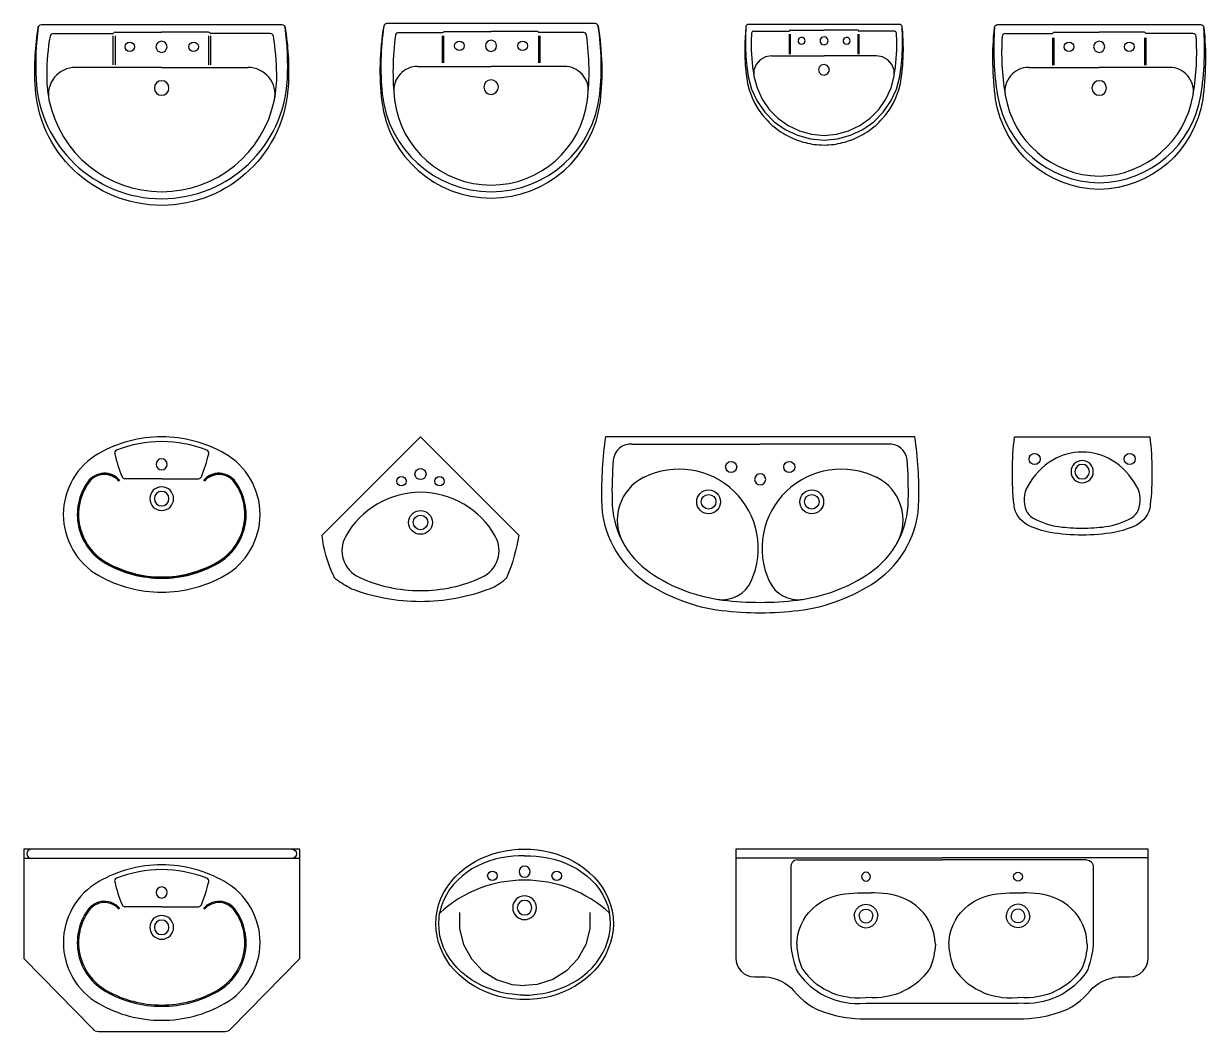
# Model space of a CAD drawing. Header units: millimetres. Extents: x 5135 to 18817, y 4023 to 17584.
# Drawn here: x 5250 to 8978, y 14398 to 17576 of the extents above; entities that cross this region are included whole.
import ezdxf

# ---------------------------------------------------------------- set-up
doc = ezdxf.new("R2010")
doc.units = ezdxf.units.MM
doc.layers.add('cad-block.com', color=250, linetype='Continuous')

# ---------------------------------------------------------------- blocks, each defined once
blk = doc.blocks.new('washbasin 1_top_cad-block.com')
at = {"color": 0}
for p, q in [((-342.1, -28), (-155.1, -28)), ((-153.6, -35.9), (-153.6, -126.6)), ((-147.1, -24), (-0.5, -24)), ((-147.1, -35.9), (-147.1, -126.6)), ((147.1, -24), (-0.5, -24)), ((147.1, -35.9), (147.1, -126.6)), ((153.6, -35.9), (153.6, -126.6)), ((342.1, -28), (155.1, -28)), ((-0.5, -135), (-272, -135)), ((-0.5, -135), (272.1, -135))]:
    blk.add_line(p, q, dxfattribs=at)
blk.add_lwpolyline([(0, -570, -0.403574), (-399.2, -186.1, -0.04955), (-388.9, -8.4, -0.368901), (-379, 0), (0, 0), (379.1, 0, -0.368901), (388.9, -8.4, -0.04955), (399.3, -186.1, -0.40261)], format="xyb", close=True, dxfattribs=at)
for centre in [(-100.5, -70), (100.6, -70)]:
    blk.add_circle(centre, 15, dxfattribs=at)
for centre, radius, start, end in [((502.9, -129.4), 900, 172.2728, 182.7318), ((437.5, -165.7), 800, 170.697, 179.2737), ((-342.1, -38), 10, 90, 170.697), ((-155.1, -24), 4, 270, 323.1301), ((-147.1, -30), 6, 90, 143.1301), ((147.1, -30), 6, 36.8699, 90), ((155.1, -24), 4, 216.8699, 270), ((342.1, -38), 10, 9.303, 90), ((-437.5, -165.7), 800, 0.7263, 9.303), ((-502.9, -129.4), 900, 357.2682, 7.7272), ((-0.5, -70), 17.5, 90, 270), ((-0.5, -70), 17.5, 270, 90), ((-272, -220), 85, 90, 191.4525), ((272.1, -220), 85, 348.5475, 90), ((-0.5, -153), 396, 182.7996, 270.0771), ((-0.5, -165), 362, 178.5068, 191.4525), ((0, -200), 23, 90, 270), ((-0.4, -152), 397, 270.055, 357.0633), ((0, -200), 23, 270, 90), ((0.6, -165), 362, 348.5475, 1.4932), ((-0.5, -165), 362, 191.4525, 270.0843), ((-0.4, -163.8), 363.2, 270.0645, 348.3933)]:
    blk.add_arc(centre, radius, start, end, dxfattribs=at)
blk = doc.blocks.new('washbasin 2_top_cad-block.com')
at = {"color": 0}
for p, q in [((-291.2, -28), (-151.6, -28)), ((-147.8, -25), (0.2, -25)), ((147.7, -25), (0.2, -25)), ((291.2, -28), (151.6, -28)), ((-153.8, -38.9), (-153.8, -124.1)), ((-149.8, -38.9), (-149.8, -124.1)), ((149.8, -38.9), (149.8, -124.1)), ((153.7, -38.9), (153.7, -124.1)), ((-231.5, -135), (0.2, -135)), ((231.5, -135), (0.2, -135))]:
    blk.add_line(p, q, dxfattribs=at)
blk.add_lwpolyline([(328.3, 0), (0, 0), (-328.3, 0, 0.366127), (-338.2, -8.3, 0.070092), (-344.6, -245.4, 0.378205), (0, -550, 0.378925), (344.6, -245.4, 0.070092), (338.2, -8.3, 0.366127)], format="xyb", close=True, dxfattribs=at)
for centre in [(-99.8, -70), (99.7, -70)]:
    blk.add_circle(centre, 15, dxfattribs=at)
for centre, radius, start, end in [((502.7, -133.8), 850, 171.5237, 185.8861), ((-328.2, -10), 10, 90, 171.5237), ((500, -149.6), 809, 171.9736, 186.4738), ((-291.2, -38), 10, 90, 171.9736), ((-151.6, -26), 2, 270, 345.5225), ((-147.8, -27), 2, 90, 165.5225), ((147.7, -27), 2, 14.4775, 90), ((151.6, -26), 2, 194.4775, 270), ((291.2, -38), 10, 8.0264, 90), ((-500, -149.6), 809, 353.5262, 8.0264), ((328.2, -10), 10, 8.4763, 90), ((-502.7, -133.8), 850, 354.1139, 8.4763), ((0.2, -70), 17.5, 90, 270), ((0.2, -70), 17.5, 270, 90), ((-231.5, -210), 75, 90, 184.723), ((231.5, -210), 75, 355.277, 90), ((0.2, -200), 23, 90, 270), ((0.2, -200), 23, 270, 90), ((0.2, -185), 345, 185.9873, 270), ((0.2, -185.5), 344.5, 270.0107, 354.0852), ((0.2, -202.5), 306.5, 187.0913, 270), ((0.2, -203), 306, 270.0117, 352.9905)]:
    blk.add_arc(centre, radius, start, end, dxfattribs=at)
blk = doc.blocks.new('washbasin 3_top_cad-block.com')
at = {"color": 0}
for p, q in [((-220.7, -20.5), (-110.1, -20.5)), ((-109.9, -30.7), (-109.9, -93.2)), ((-106.4, -17.5), (0, -17.5)), ((-106.3, -30.6), (-106.3, -93.4)), ((106.4, -17.5), (0, -17.5)), ((106.3, -30.6), (106.3, -93.4)), ((109.9, -30.7), (109.9, -93.2)), ((220.7, -20.5), (110.1, -20.5)), ((-165.7, -98.7), (0, -98.7)), ((165.7, -98.7), (0, -98.7))]:
    blk.add_line(p, q, dxfattribs=at)
blk.add_lwpolyline([(0, -380), (8.4, -379.7), (15.2, -379.3), (23.4, -378.5), (29.7, -377.8), (37.6, -376.6), (44.4, -375.5), (51.8, -373.9), (58.7, -372.3), (64.5, -370.7), (69.1, -369.4), (76.8, -367), (84.3, -364.4), (92.5, -361.2), (99.7, -358.1), (108, -354.2), (114.4, -351), (122.5, -346.5), (128.7, -342.9), (135.6, -338.5), (141, -334.8), (147.4, -330.3), (151.8, -326.9), (158.3, -321.8), (163, -317.7), (169.5, -311.8), (173.6, -307.8), (179.4, -301.9), (192.7, -286.9), (207.4, -266.3), (218.3, -248.5), (225.7, -233), (235.9, -205.9), (241.3, -185.3), (244.6, -163.4), (248.3, -127.8), (249.9, -96.9), (250, -77.8), (249.7, -58.6), (247.9, -23.5), (246.3, -6.6), (246, -5.1), (245.4, -3.7), (244.3, -2.3), (243.2, -1.3), (241.8, -0.6), (240.7, -0.2), (238.9, 0), (0, 0), (-238.9, 0), (-240.7, -0.2), (-241.8, -0.6), (-243.2, -1.3), (-244.3, -2.3), (-245.4, -3.7), (-246, -5.1), (-246.3, -6.6), (-247.9, -23.5), (-249.7, -58.6), (-250, -77.8), (-249.9, -96.9), (-248.3, -127.8), (-244.6, -163.4), (-241.3, -185.3), (-235.9, -205.9), (-225.7, -233), (-218.3, -248.5), (-207.4, -266.3), (-192.7, -286.9), (-179.4, -301.9), (-173.6, -307.8), (-169.5, -311.8), (-163, -317.7), (-158.3, -321.8), (-151.8, -326.9), (-147.4, -330.3), (-141, -334.8), (-135.6, -338.5), (-128.7, -342.9), (-122.5, -346.5), (-114.4, -351), (-108, -354.2), (-99.7, -358.1), (-92.5, -361.2), (-84.3, -364.4), (-76.8, -367), (-69.1, -369.4), (-64.5, -370.7), (-58.7, -372.3), (-51.8, -373.9), (-44.4, -375.5), (-37.6, -376.6), (-29.7, -377.8), (-23.4, -378.5), (-15.2, -379.3), (-8.4, -379.7)], close=True, dxfattribs=at)
at = {"color": 0, "linetype": 'Continuous'}
for points in [[(-246.3, -6.6, 0), (-247.8, -38, 0), (-247.8, -69.4, 0), (-246.4, -100.8, 0), (-243.5, -132.2, 0), (-239.2, -163.3, 0)], [(-228.2, -27.3, 0), (-229.3, -53.8, 0), (-229.1, -80.3, 0), (-227.8, -106.7, 0), (-225.2, -133.1, 0), (-221.4, -159.3, 0)], [(-220.7, -20.5, 0), (-222.9, -20.8, 0), (-224.9, -21.8, 0), (-226.6, -23.3, 0), (-227.7, -25.2, 0), (-228.2, -27.3, 0)], [(-110.1, -20.5, 0), (-109.6, -20.4, 0), (-109.1, -20.2, 0), (-108.7, -19.9, 0), (-108.4, -19.5, 0), (-108.2, -19, 0)], [(-106.4, -17.5, 0), (-106.9, -17.6, 0), (-107.4, -17.8, 0), (-107.8, -18.1, 0), (-108.1, -18.5, 0), (-108.2, -19, 0)], [(108.2, -19, 0), (108.1, -18.5, 0), (107.8, -18.1, 0), (107.4, -17.8, 0), (106.9, -17.6, 0), (106.4, -17.5, 0)], [(108.2, -19, 0), (108.4, -19.5, 0), (108.7, -19.9, 0), (109.1, -20.2, 0), (109.6, -20.4, 0), (110.1, -20.5, 0)], [(228.2, -27.3, 0), (227.7, -25.2, 0), (226.6, -23.3, 0), (224.9, -21.8, 0), (222.9, -20.8, 0), (220.7, -20.5, 0)], [(221.4, -159.3, 0), (225.2, -133.1, 0), (227.8, -106.7, 0), (229.1, -80.3, 0), (229.3, -53.8, 0), (228.2, -27.3, 0)], [(239.2, -163.3, 0), (243.5, -132.2, 0), (246.4, -100.8, 0), (247.8, -69.4, 0), (247.8, -38, 0), (246.3, -6.6, 0)], [(-59.8, -51.2, 0), (-61.5, -45.2, 0), (-66.3, -41.2, 0), (-72.5, -40.3, 0), (-78.3, -42.9, 0), (-81.7, -48.1, 0), (-81.7, -54.2, 0), (-78.3, -59.4, 0), (-72.5, -62, 0), (-66.3, -61.1, 0), (-61.5, -57.1, 0), (-59.8, -51.2, 0)], [(0, -38.4, 0), (-7.7, -40.8, 0), (-12.4, -47.2, 0), (-12.4, -55.1, 0), (-7.7, -61.5, 0), (0, -63.9, 0)], [(0, -63.9, 0), (6.5, -62.2, 0), (11.3, -57.6, 0), (13.1, -51.2, 0), (11.3, -44.8, 0), (6.5, -40.1, 0), (0, -38.4, 0)], [(82.1, -51.2, 0), (80.4, -45.2, 0), (75.6, -41.2, 0), (69.4, -40.3, 0), (63.6, -42.9, 0), (60.2, -48.1, 0), (60.2, -54.2, 0), (63.6, -59.4, 0), (69.4, -62, 0), (75.6, -61.1, 0), (80.4, -57.1, 0), (82.1, -51.2, 0)], [(-165.7, -98.7, 0), (-184.7, -101.9, 0), (-201.5, -111.3, 0), (-214, -125.7, 0), (-220.8, -143.4, 0), (-221, -162.3, 0)], [(221, -162.3, 0), (220.8, -143.4, 0), (214, -125.7, 0), (201.5, -111.3, 0), (184.7, -101.9, 0), (165.7, -98.7, 0)], [(0, -125.7, 0), (-8.6, -127.9, 0), (-14.9, -134.1, 0), (-17.2, -142.5, 0), (-14.9, -150.9, 0), (-8.6, -157.1, 0), (0, -159.3, 0)], [(0, -159.3, 0), (10.1, -156.1, 0), (16.3, -147.7, 0), (16.3, -137.3, 0), (10.1, -128.9, 0), (0, -125.7, 0)], [(-239.2, -163.3, 0), (-228.5, -203.8, 0), (-210.9, -241.9, 0), (-186.7, -276.5, 0), (-156.8, -306.4, 0), (-122.1, -330.8, 0), (-83.6, -349, 0), (-42.5, -360.4, 0), (0, -364.6, 0)], [(-221, -162.3, 0), (-211.2, -199.9, 0), (-195, -235.2, 0), (-172.7, -267.3, 0), (-145.2, -295.1, 0), (-113.1, -317.8, 0), (-77.4, -334.7, 0), (-39.4, -345.3, 0), (0, -349.3, 0)], [(0, -349.3, 0), (39.4, -345.3, 0), (77.4, -334.7, 0), (113.1, -317.8, 0), (145.2, -295.1, 0), (172.7, -267.3, 0), (195, -235.2, 0), (211.2, -199.9, 0), (221, -162.3, 0)], [(0, -364.6, 0), (42.5, -360.4, 0), (83.6, -349, 0), (122.1, -330.8, 0), (156.8, -306.4, 0), (186.7, -276.5, 0), (210.9, -241.9, 0), (228.5, -203.8, 0), (239.2, -163.3, 0)]]:
    blk.add_polyline3d(points, dxfattribs=at)
blk = doc.blocks.new('washbasin 4_top_cad-block.com')
at = {"color": 0}
for p, q in [((-295.7, -28), (-147.4, -28)), ((-142.5, -24), (0, -24)), ((142.5, -24), (0, -24)), ((295.7, -28), (147.4, -28)), ((-147.3, -42), (-147.3, -127.5)), ((-142.4, -41.8), (-142.4, -127.8)), ((142.4, -41.8), (142.4, -127.8)), ((147.3, -42), (147.3, -127.5)), ((-222, -135), (0, -135)), ((222, -135), (0, -135))]:
    blk.add_line(p, q, dxfattribs=at)
blk.add_lwpolyline([(0, 0), (320, 0, -0.384428), (330, -9, -0.059876), (326.2, -235.7, -0.366198), (0, -520, -0.366198), (-326.2, -235.7, -0.059876), (-330, -9, -0.384428), (-320, 0)], format="xyb", close=True, dxfattribs=at)
for centre in [(-95, -70), (95, -70)]:
    blk.add_circle(centre, 15, dxfattribs=at)
for centre, radius, start, end in [((617.8, -74.5), 950, 176.0462, 189.0234), ((-295.7, -38), 10, 90, 176.3853), ((-147.4, -25.5), 2.5, 270, 348.463), ((-142.5, -26.5), 2.5, 90, 168.463), ((142.5, -26.5), 2.5, 11.537, 90), ((147.4, -25.5), 2.5, 191.537, 270), ((295.7, -38), 10, 3.6147, 90), ((-617.8, -74.5), 950, 350.9766, 3.9538), ((492.7, -87.8), 800, 176.3853, 189.3625), ((0.1, -70), 17.5, 90.1637, 269.8363), ((0, -70), 17.5, 270.1637, 89.8363), ((-492.7, -87.8), 800, 350.6375, 3.6147), ((-222, -210), 75, 90, 189.2574), ((222, -210), 75, 350.7426, 90), ((0.1, -200), 23, 90.1246, 269.8754), ((0, -200), 23, 270.1246, 89.8754), ((5, -169), 330, 189.5017, 269.1354), ((5, -173), 305, 189.2574, 269.0645), ((-5, -173), 305, 270.9355, 350.7426), ((-5, -169), 330, 270.8646, 350.4983)]:
    blk.add_arc(centre, radius, start, end, dxfattribs=at)
blk = doc.blocks.new('washbasin 15_top_cad-block.com')
at = {"color": 0}
for q in [(-115.8, -132), (115.8, -132)]:
    blk.add_line((0, -132), q, dxfattribs=at)
blk.add_lwpolyline([(0, -490, 0.130397), (198.3, -437.4, 0.580645), (198.3, -52.6, 0.130397), (0, 0, 0.130397), (-198.3, -52.6, 0.580645), (-198.3, -437.4, 0.130397)], format="xyb", close=True, dxfattribs=at)
for centre, radius, start, end in [((0, -400), 385, 90, 111.6514), ((0, -400), 385, 68.3486, 90), ((-138.4, -51.5), 10, 111.6514, 193.3915), ((338.3, 62), 500, 193.3915, 202.0594), ((0, -87), 17.5, 90, 270), ((0, -87), 17.5, 270, 90), ((-338.3, 62), 500, 337.9406, 346.6085), ((138.4, -51.5), 10, 346.6085, 68.3486), ((-88.5, -245), 177.5, 144.4619, 240.2828), ((-88.5, -245), 175.5, 144.4619, 240.2828), ((-88.5, -245), 173.5, 144.4619, 240.2828), ((-180.5, -179.3), 64.4, 40.7148, 144.4619), ((-180.5, -179.3), 62.4, 40.7148, 144.4619), ((-180.5, -179.3), 60.4, 40.7148, 144.4619), ((-115.8, -122), 10, 202.0594, 270), ((115.8, -122), 10, 270, 337.9406), ((180.5, -179.3), 64.4, 35.5381, 139.2852), ((180.5, -179.3), 62.4, 35.5381, 139.2852), ((180.5, -179.3), 60.4, 35.5381, 139.2852), ((88.5, -245), 173.5, 299.7172, 35.5381), ((88.5, -245), 175.5, 299.7172, 35.5381), ((88.5, -245), 177.5, 299.7172, 35.5381), ((0, -195), 37.5, 90, 270), ((0, -195), 23, 90, 270), ((0, -195), 37.5, 270, 90), ((0, -195), 23, 270, 90), ((0, -90), 356, 240.2828, 270), ((0, -90), 354, 240.2828, 270), ((0, -90), 352, 240.2828, 270), ((0, -90), 352, 270, 299.7172), ((0, -90), 354, 270, 299.7172), ((0, -90), 356, 270, 299.7172)]:
    blk.add_arc(centre, radius, start, end, dxfattribs=at)
blk = doc.blocks.new('washbasin 16_top_cad-block.com')
at = {"color": 0}
blk.add_lwpolyline([(0, -520, -0.092899), (-219.1, -478.9, -0.027972), (-265.4, -450.4, -0.10928), (-273.1, -439.4, -0.091194), (-310, -310), (0, 0), (310, -310, -0.061407), (273.1, -439.4, -0.10928), (265.4, -450.4, -0.105038), (219.1, -478.9, -0.092899), (0, -520)], format="xyb", close=True, dxfattribs=at)
for centre, radius in [((0, -117.5), 17.5), ((-60, -140), 15), ((60, -140), 15), ((0, -270), 37.5), ((0, -270), 23)]:
    blk.add_circle(centre, radius, dxfattribs=at)
for centre, radius, start, end in [((0, -445), 270, 90, 150.8173), ((0, -445), 270, 29.1827, 90), ((-154.8, -358.6), 92.7, 150.8173, 245.4344), ((154.8, -358.6), 92.7, 294.5656, 29.1827), ((0, -20), 465, 245.4344, 270), ((0, -20), 465, 270, 294.5656)]:
    blk.add_arc(centre, radius, start, end, dxfattribs=at)
blk = doc.blocks.new('washbasin 17_top_cad-block.com')
at = {"color": 0}
for p in [(-403.1, -23), (403.1, -23)]:
    blk.add_line(p, (0, -23), dxfattribs=at)
blk.add_lwpolyline([(0, -555, 0.030484), (121.6, -547.5, 0.119471), (364.1, -456.2, 0.247199), (500, -200, 0.039735), (487.5, 0), (0, 0), (-487.5, 0, 0.039903), (-500, -200, 0.246953), (-364.1, -456.2, 0.119471), (-121.6, -547.5, 0.030484)], format="xyb", close=True, dxfattribs=at)
for centre, radius in [((-91.6, -95), 17.5), ((91.6, -95), 17.5), ((-162.5, -205), 37.5), ((-162.5, -205), 23), ((162.5, -205), 37.5), ((162.5, -205), 23)]:
    blk.add_circle(centre, radius, dxfattribs=at)
for centre, radius, start, end in [((-407.3, -78.7), 55.9, 85.6617, 174.1449), ((407.3, -78.7), 55.9, 5.8551, 94.3383), ((700, -170.3), 1167, 175.2189, 181.4198), ((-700, -170.3), 1167, 358.5802, 4.7811), ((-256, -351.9), 250, 335.7024, 116.2993), ((256, -351.9), 250, 63.7007, 204.2976), ((-300.3, -262.2), 150, 116.2993, 209.3257), ((0, -134.3), 17.5, 90, 270), ((0, -134.3), 17.5, 270, 90), ((300.3, -262.2), 150, 330.6743, 63.7007), ((-189.6, -200), 277, 180, 235.7413), ((189.6, -200), 277, 304.2587, 0), ((-54.5, -1.6), 517, 235.7413, 262.9929), ((54.5, -1.6), 517, 277.0071, 304.2587), ((-119.3, -413.6), 100, 261.059, 335.7024), ((119.3, -413.6), 100, 204.2976, 278.941), ((0.4, 445), 967, 262.9929, 269.9763), ((-0.4, 445), 967, 270.0237, 277.0071)]:
    blk.add_arc(centre, radius, start, end, dxfattribs=at)
blk = doc.blocks.new('washbasin 18_top_cad-block.com')
at = {"color": 0}
blk.add_lwpolyline([(0, 0), (213, 0, -0.057593), (214.5, -215.6, -0.254874), (170.8, -278.5, -0.074069), (100.8, -301.5, -0.042245), (0, -310, -0.042245), (-100.8, -301.5, -0.074069), (-170.8, -278.5, -0.254874), (-214.5, -215.6, -0.057593), (-213, 0), (0, 0)], format="xyb", close=True, dxfattribs=at)
for centre in [(-150, -70), (150, -70)]:
    blk.add_circle(centre, 17.5, dxfattribs=at)
for centre, radius, start, end in [((20.5, -262.3), 220, 120.8839, 150.8471), ((0, -228), 180, 90, 120.8839), ((0, -228), 180, 59.1161, 90), ((-20.5, -262.3), 220, 29.1529, 59.1161), ((0, -110), 35, 90, 270), ((0, -110), 23, 90, 270), ((0, -110), 35, 270, 90), ((0, -110), 23, 270, 90), ((-93, -199), 90, 150.8471, 201.5357), ((93, -199), 90, 338.4643, 29.1529), ((-130.9, -212), 50, 203.6247, 239.7752), ((-45.3, -65.1), 220, 239.7752, 262.7051), ((45.3, -65.1), 220, 277.2949, 300.2248), ((130.9, -212), 50, 300.2248, 336.3753), ((0, 289), 577, 262.7051, 270), ((0, 289), 577, 270, 277.2949)]:
    blk.add_arc(centre, radius, start, end, dxfattribs=at)
blk = doc.blocks.new('washbasin 29_top_cad-block.com')
at = {"color": 0}
for p, q in [((-410, 0), (-415.7, -1.1)), ((410, 0), (415.7, -1.1)), ((435, -30), (-435, -30)), ((-423.9, -9.3), (-425, -15)), ((-425, -15), (-423.9, -20.7)), ((-420.6, -4.4), (-423.9, -9.3)), ((-423.9, -20.7), (-420.6, -25.6)), ((-415.7, -1.1), (-420.6, -4.4)), ((-420.6, -25.6), (-415.7, -28.9)), ((-415.7, -28.9), (-410, -30)), ((415.7, -28.9), (410, -30)), ((415.7, -1.1), (420.6, -4.4)), ((420.6, -25.6), (415.7, -28.9)), ((420.6, -4.4), (423.9, -9.3)), ((423.9, -20.7), (420.6, -25.6)), ((423.9, -9.3), (425, -15)), ((425, -15), (423.9, -20.7)), ((0, -182), (-115.8, -182)), ((0, -182), (115.8, -182))]:
    blk.add_line(p, q, dxfattribs=at)
blk.add_lwpolyline([(199.5, -575, 0.20177), (217.4, -567.5), (435, -345), (435, 0), (-435, 0), (-435, -345), (-217.4, -567.5, 0.20177), (-199.5, -575)], format="xyb", close=True, dxfattribs=at)
for centre, radius, start, end in [((0, -450), 400, 90, 119.7172), ((0, -450), 385, 90, 111.6514), ((0, -450), 400, 60.2828, 90), ((0, -450), 385, 68.3486, 90), ((-88.5, -295), 221.5, 119.7172, 240.2828), ((-138.4, -101.5), 10, 111.6514, 193.3915), ((338.3, 12), 500, 193.3915, 202.0594), ((-338.3, 12), 500, 337.9406, 346.6085), ((138.4, -101.5), 10, 346.6085, 68.3486), ((88.5, -295), 221.5, 299.7172, 60.2828), ((0, -137), 17.5, 90, 270), ((0, -137), 17.5, 270, 90), ((-180.5, -229.3), 64.4, 40.7148, 144.4619), ((-180.5, -229.3), 60.4, 40.7148, 144.4619), ((-115.8, -172), 10, 202.0594, 270), ((115.8, -172), 10, 270, 337.9406), ((180.5, -229.3), 64.4, 35.5381, 139.2852), ((180.5, -229.3), 60.4, 35.5381, 139.2852), ((-88.5, -295), 177.5, 144.4619, 240.2828), ((-88.5, -295), 173.5, 144.4619, 240.2828), ((0, -247), 37.5, 90, 270), ((0, -247), 37.5, 270, 90), ((88.5, -295), 173.5, 299.7172, 35.5381), ((88.5, -295), 177.5, 299.7172, 35.5381), ((0, -247), 23, 90, 270), ((0, -247), 23, 270, 90), ((0, -140), 352, 240.2828, 270), ((0, -140), 352, 270, 299.7172), ((0, -140), 356, 240.2828, 270), ((0, -140), 356, 270, 299.7172), ((0, -140), 400, 240.2828, 270), ((0, -140), 400, 270, 299.7172)]:
    blk.add_arc(centre, radius, start, end, dxfattribs=at)
blk = doc.blocks.new('washbasin 30_top_cad-block.com')
at = {"color": 0}
for p, q in [((-92.3, -31.8), (-112.9, -37.8)), ((-73.6, -27.2), (-92.3, -31.8)), ((-53.1, -24.3), (-73.6, -27.2)), ((-36.1, -22.2), (-53.1, -24.3)), ((-18.5, -21.4), (-36.1, -22.2)), ((0, -21.1), (-18.5, -21.4)), ((0, -21.1), (18.5, -21.4)), ((18.5, -21.4), (36.1, -22.2)), ((36.1, -22.2), (53.1, -24.3)), ((53.1, -24.3), (73.6, -27.2)), ((73.6, -27.2), (92.3, -31.8)), ((92.3, -31.8), (112.9, -37.8)), ((-182, -74), (-195.7, -84.5)), ((-165.9, -62.9), (-182, -74)), ((-149.3, -53.8), (-165.9, -62.9)), ((-131.2, -45.1), (-149.3, -53.8)), ((-112.9, -37.8), (-131.2, -45.1)), ((112.9, -37.8), (131.2, -45.1)), ((131.2, -45.1), (149.3, -53.8)), ((149.3, -53.8), (165.9, -62.9)), ((165.9, -62.9), (182, -74)), ((182, -74), (195.7, -84.5)), ((-210.8, -98.1), (-224.1, -112.3)), ((-195.7, -84.5), (-210.8, -98.1)), ((195.7, -84.5), (210.8, -98.1)), ((210.8, -98.1), (224.1, -112.3)), ((-246.3, -144), (-255.4, -161.8)), ((-236.2, -127.7), (-246.3, -144)), ((-224.1, -112.3), (-236.2, -127.7)), ((224.1, -112.3), (236.2, -127.7)), ((236.2, -127.7), (246.3, -144)), ((246.3, -144), (255.4, -161.8)), ((-261.9, -179), (-267.6, -201.8)), ((-255.4, -161.8), (-261.9, -179)), ((255.4, -161.8), (261.9, -179)), ((261.9, -179), (267.6, -201.8)), ((-270.5, -235), (-269.6, -215.9)), ((-269.6, -215.9), (-267.6, -201.8)), ((269.6, -215.9), (267.6, -201.8)), ((270.5, -235), (269.6, -215.9)), ((-269.6, -254.1), (-270.5, -235)), ((-266.6, -273.3), (-269.6, -254.1)), ((266.6, -273.3), (269.6, -254.1)), ((269.6, -254.1), (270.5, -235)), ((-261.8, -291.6), (-266.6, -273.3)), ((-255, -310.3), (-261.8, -291.6)), ((255, -310.3), (261.8, -291.6)), ((261.8, -291.6), (266.6, -273.3)), ((-246.7, -327.6), (-255, -310.3)), ((-236.3, -344.6), (-246.7, -327.6)), ((236.3, -344.6), (246.7, -327.6)), ((246.7, -327.6), (255, -310.3)), ((-225.1, -359.9), (-236.3, -344.6)), ((-212.5, -374.6), (-225.1, -359.9)), ((212.5, -374.6), (225.1, -359.9)), ((225.1, -359.9), (236.3, -344.6)), ((-198.3, -388.2), (-212.5, -374.6)), ((-183.3, -400.8), (-198.3, -388.2)), ((-167.6, -412), (-183.3, -400.8)), ((167.6, -412), (183.3, -400.8)), ((183.3, -400.8), (198.3, -388.2)), ((198.3, -388.2), (212.5, -374.6)), ((-150.6, -422.2), (-167.6, -412)), ((-133.3, -431.2), (-150.6, -422.2)), ((-115.1, -439.2), (-133.3, -431.2)), ((-97.1, -445.5), (-115.1, -439.2)), ((-77.8, -451), (-97.1, -445.5)), ((77.8, -451), (97.1, -445.5)), ((97.1, -445.5), (115.1, -439.2)), ((115.1, -439.2), (133.3, -431.2)), ((133.3, -431.2), (150.6, -422.2)), ((150.6, -422.2), (167.6, -412)), ((-58.7, -455.1), (-77.8, -451)), ((-39, -458.1), (-58.7, -455.1)), ((-14.4, -460.5), (-39, -458.1)), ((0, -460.5), (-14.4, -460.5)), ((0, -460.5), (14.4, -460.5)), ((14.4, -460.5), (39, -458.1)), ((39, -458.1), (58.7, -455.1)), ((58.7, -455.1), (77.8, -451))]:
    blk.add_line(p, q, dxfattribs=at)
blk.add_lwpolyline([(0, -475), (-15.1, -474.7), (-40.8, -472.4), (-61.3, -469.2), (-81.2, -464.7), (-101.3, -458.7), (-120.1, -451.8), (-139.2, -443.3), (-157.1, -433.7), (-175.5, -422), (-190.9, -410.6), (-206.4, -397.1), (-220.9, -382.5), (-234, -366.9), (-245.3, -350.7), (-255.8, -332.5), (-263.7, -314), (-270.8, -294.4), (-275.9, -275.2), (-279.1, -255), (-280, -237.5), (-279.1, -215), (-275.9, -194.8), (-270.8, -175.6), (-263.7, -156), (-255, -137.9), (-244.2, -120.1), (-232.5, -104.2), (-219.3, -88.9), (-204.6, -74.8), (-189.1, -61.7), (-172.8, -50), (-155.2, -39.6), (-137.4, -30.3), (-118.5, -22), (-99.9, -15.5), (-80, -9.8), (-60.4, -5.6), (-40.2, -2.5), (-19.9, -0.5), (0, 0), (19.9, -0.5), (40.2, -2.5), (60.4, -5.6), (80, -9.8), (99.9, -15.5), (118.5, -22), (137.4, -30.3), (155.2, -39.6), (172.8, -50), (189.1, -61.7), (204.6, -74.8), (219.3, -88.9), (232.5, -104.2), (244.2, -120.1), (255, -137.9), (263.7, -156), (270.8, -175.6), (275.9, -194.8), (279.1, -215), (280, -237.5), (279.1, -255), (275.9, -275.2), (270.8, -294.4), (263.7, -314), (255.8, -332.5), (245.3, -350.7), (234, -366.9), (220.9, -382.5), (206.4, -397.1), (190.9, -410.6), (175.5, -422), (157.1, -433.7), (139.2, -443.3), (120.1, -451.8), (101.3, -458.7), (81.2, -464.7), (61.3, -469.2), (40.8, -472.4), (15.1, -474.7)], close=True, dxfattribs=at)
for points in [[(-205.4, -199.8), (-205.4, -251.3), (-192.6, -301.2), (-167.8, -346.4), (-132.5, -383.9), (-89, -411.6), (-39.9, -427.5), (0, -430)], [(205.4, -199.8), (205.4, -251.3), (192.6, -301.2), (167.8, -346.4), (132.5, -383.9), (89, -411.6), (39.9, -427.5), (0, -430)]]:
    blk.add_lwpolyline(points, dxfattribs=at)
for centre in [(-101.4, -84.3), (101.4, -84.3)]:
    blk.add_circle(centre, 15, dxfattribs=at)
for centre, radius, start, end in [((0, -71.3), 17.5, 90, 270), ((0, -71.3), 17.5, 270, 90), ((-0.7, -493.2), 395.1, 89.8984, 132.4858), ((0.7, -493.2), 395.1, 47.5142, 90.1016), ((0, -185), 37.5, 90, 270), ((0, -185), 37.5, 270, 90), ((0, -185), 23, 90, 270), ((0, -185), 23, 270, 90)]:
    blk.add_arc(centre, radius, start, end, dxfattribs=at)
blk = doc.blocks.new('washbasin 31_top_cad-block.com')
at = {"color": 0}
for p, q in [((-650, -27.3), (0, -27.3)), ((-464.5, -36.2), (-469.4, -39.5)), ((-460.4, -34.8), (-464.5, -36.2)), ((-455.9, -34.3), (-460.4, -34.8)), ((-455.9, -34.3), (0, -34.3)), ((650, -27.3), (0, -27.3)), ((455.9, -34.3), (0, -34.3)), ((455.9, -34.3), (460.4, -34.8)), ((460.4, -34.8), (464.5, -36.2)), ((464.5, -36.2), (469.4, -39.5)), ((-475.2, -49.1), (-475.9, -54.3)), ((-475.9, -54.3), (-475.9, -301.5)), ((-474.4, -46.5), (-475.2, -49.1)), ((-471.9, -42.3), (-474.4, -46.5)), ((-469.4, -39.5), (-471.9, -42.3)), ((-243.8, -73.8), (-247.7, -75.8)), ((-239.5, -73.1), (-243.8, -73.8)), ((-235.2, -73.8), (-239.5, -73.1)), ((-231.3, -75.8), (-235.2, -73.8)), ((231.3, -75.8), (235.2, -73.8)), ((235.2, -73.8), (239.5, -73.1)), ((239.5, -73.1), (243.8, -73.8)), ((243.8, -73.8), (247.7, -75.8)), ((469.4, -39.5), (471.9, -42.3)), ((471.9, -42.3), (474.4, -46.5)), ((474.4, -46.5), (475.2, -49.1)), ((475.2, -49.1), (475.9, -54.3)), ((475.9, -54.3), (475.9, -301.5)), ((-252.8, -82.8), (-253.5, -87.1)), ((-253.5, -87.1), (-252.8, -91.4)), ((-250.8, -78.9), (-252.8, -82.8)), ((-252.8, -91.4), (-250.8, -95.3)), ((-247.7, -75.8), (-250.8, -78.9)), ((-250.8, -95.3), (-247.7, -98.4)), ((-247.7, -98.4), (-243.8, -100.4)), ((-243.8, -100.4), (-239.5, -101.1)), ((-239.5, -101.1), (-235.2, -100.4)), ((-235.2, -100.4), (-231.3, -98.4)), ((-228.2, -78.9), (-231.3, -75.8)), ((-231.3, -98.4), (-228.2, -95.3)), ((-226.2, -82.8), (-228.2, -78.9)), ((-228.2, -95.3), (-226.2, -91.4)), ((-225.5, -87.1), (-226.2, -82.8)), ((-226.2, -91.4), (-225.5, -87.1)), ((225.5, -87.1), (226.2, -82.8)), ((226.2, -91.4), (225.5, -87.1)), ((226.2, -82.8), (228.2, -78.9)), ((228.2, -95.3), (226.2, -91.4)), ((228.2, -78.9), (231.3, -75.8)), ((231.3, -98.4), (228.2, -95.3)), ((235.2, -100.4), (231.3, -98.4)), ((239.5, -101.1), (235.2, -100.4)), ((243.8, -100.4), (239.5, -101.1)), ((247.7, -98.4), (243.8, -100.4)), ((247.7, -75.8), (250.8, -78.9)), ((250.8, -95.3), (247.7, -98.4)), ((250.8, -78.9), (252.8, -82.8)), ((252.8, -91.4), (250.8, -95.3)), ((252.8, -82.8), (253.5, -87.1)), ((253.5, -87.1), (252.8, -91.4)), ((-351.1, -152.4), (-339.5, -148.6)), ((-339.5, -148.6), (-328.4, -145.1)), ((-328.4, -145.1), (-319.7, -143.5)), ((-319.7, -143.5), (-307.1, -141.6)), ((-307.1, -141.6), (-293.3, -139.9)), ((-293.3, -139.9), (-280.1, -138.7)), ((-280.1, -138.7), (-266.7, -137.9)), ((-266.7, -137.9), (-257.3, -137.6)), ((-257.3, -137.6), (-256.2, -137.6)), ((-256.2, -137.6), (-222.8, -137.6)), ((-221.7, -137.6), (-222.8, -137.6)), ((-212.3, -137.9), (-221.7, -137.6)), ((-198.9, -138.7), (-212.3, -137.9)), ((-185.7, -139.9), (-198.9, -138.7)), ((-171.9, -141.6), (-185.7, -139.9)), ((-159.3, -143.5), (-171.9, -141.6)), ((-150.6, -145.1), (-159.3, -143.5)), ((-139.5, -148.6), (-150.6, -145.1)), ((-127.9, -152.4), (-139.5, -148.6)), ((127.9, -152.4), (139.5, -148.6)), ((139.5, -148.6), (150.6, -145.1)), ((150.6, -145.1), (159.3, -143.5)), ((159.3, -143.5), (171.9, -141.6)), ((171.9, -141.6), (185.7, -139.9)), ((185.7, -139.9), (198.9, -138.7)), ((198.9, -138.7), (212.3, -137.9)), ((212.3, -137.9), (221.7, -137.6)), ((221.7, -137.6), (222.8, -137.6)), ((221.7, -137.6), (256.2, -137.6)), ((257.3, -137.6), (256.2, -137.6)), ((266.7, -137.9), (257.3, -137.6)), ((280.1, -138.7), (266.7, -137.9)), ((293.3, -139.9), (280.1, -138.7)), ((307.1, -141.6), (293.3, -139.9)), ((319.7, -143.5), (307.1, -141.6)), ((328.4, -145.1), (319.7, -143.5)), ((339.5, -148.6), (328.4, -145.1)), ((351.1, -152.4), (339.5, -148.6)), ((-407.5, -187.5), (-396.8, -178.3)), ((-396.8, -178.3), (-385.3, -169.9)), ((-385.3, -169.9), (-376.1, -164.1)), ((-376.1, -164.1), (-361.6, -156.7)), ((-361.6, -156.7), (-351.1, -152.4)), ((-269.5, -189.3), (-261.3, -181.1)), ((-261.3, -181.1), (-251, -175.9)), ((-251, -175.9), (-239.6, -174)), ((-239.6, -174), (-228.2, -175.9)), ((-228.2, -175.9), (-217.9, -181.1)), ((-217.9, -181.1), (-209.7, -189.3)), ((-117.4, -156.7), (-127.9, -152.4)), ((-102.9, -164.1), (-117.4, -156.7)), ((-93.7, -169.9), (-102.9, -164.1)), ((-82.2, -178.3), (-93.7, -169.9)), ((-71.5, -187.5), (-82.2, -178.3)), ((71.5, -187.5), (82.2, -178.3)), ((82.2, -178.3), (93.7, -169.9)), ((93.7, -169.9), (102.9, -164.1)), ((102.9, -164.1), (117.4, -156.7)), ((117.4, -156.7), (127.9, -152.4)), ((217.9, -181.1), (209.7, -189.3)), ((228.2, -175.9), (217.9, -181.1)), ((239.6, -174), (228.2, -175.9)), ((251, -175.9), (239.6, -174)), ((261.3, -181.1), (251, -175.9)), ((269.5, -189.3), (261.3, -181.1)), ((361.6, -156.7), (351.1, -152.4)), ((376.1, -164.1), (361.6, -156.7)), ((385.3, -169.9), (376.1, -164.1)), ((396.8, -178.3), (385.3, -169.9)), ((407.5, -187.5), (396.8, -178.3)), ((-436.8, -224.6), (-428.7, -212)), ((-428.7, -212), (-420.6, -201.4)), ((-420.6, -201.4), (-414.7, -194.8)), ((-414.7, -194.8), (-407.5, -187.5)), ((-276.6, -211), (-274.8, -199.6)), ((-276.6, -211), (-274.8, -222.4)), ((-274.8, -199.6), (-269.5, -189.3)), ((-274.8, -222.4), (-269.5, -232.7)), ((-261.4, -211), (-260.3, -204.3)), ((-261.4, -211), (-260.3, -217.7)), ((-260.3, -204.3), (-257.2, -198.2)), ((-260.3, -217.7), (-257.2, -223.8)), ((-257.2, -198.2), (-252.4, -193.4)), ((-252.4, -193.4), (-246.4, -190.3)), ((-246.4, -190.3), (-239.6, -189.2)), ((-239.6, -189.2), (-232.9, -190.3)), ((-232.9, -190.3), (-226.8, -193.4)), ((-226.8, -193.4), (-222, -198.2)), ((-222, -198.2), (-218.9, -204.3)), ((-222, -223.8), (-218.9, -217.7)), ((-218.9, -204.3), (-217.8, -211)), ((-218.9, -217.7), (-217.8, -211)), ((-209.7, -189.3), (-204.5, -199.6)), ((-209.7, -232.7), (-204.5, -222.4)), ((-204.5, -199.6), (-202.7, -211)), ((-204.5, -222.4), (-202.7, -211)), ((-64.3, -194.8), (-71.5, -187.5)), ((-58.4, -201.4), (-64.3, -194.8)), ((-50.3, -212), (-58.4, -201.4)), ((-42.2, -224.6), (-50.3, -212)), ((42.2, -224.6), (50.3, -212)), ((50.3, -212), (58.4, -201.4)), ((58.4, -201.4), (64.3, -194.8)), ((64.3, -194.8), (71.5, -187.5)), ((204.5, -199.6), (202.7, -211)), ((204.5, -222.4), (202.7, -211)), ((209.7, -189.3), (204.5, -199.6)), ((209.7, -232.7), (204.5, -222.4)), ((218.9, -204.3), (217.8, -211)), ((218.9, -217.7), (217.8, -211)), ((222, -198.2), (218.9, -204.3)), ((222, -223.8), (218.9, -217.7)), ((226.8, -193.4), (222, -198.2)), ((232.9, -190.3), (226.8, -193.4)), ((239.6, -189.2), (232.9, -190.3)), ((246.4, -190.3), (239.6, -189.2)), ((252.4, -193.4), (246.4, -190.3)), ((257.2, -198.2), (252.4, -193.4)), ((260.3, -204.3), (257.2, -198.2)), ((260.3, -217.7), (257.2, -223.8)), ((261.4, -211), (260.3, -204.3)), ((261.4, -211), (260.3, -217.7)), ((274.8, -199.6), (269.5, -189.3)), ((274.8, -222.4), (269.5, -232.7)), ((276.6, -211), (274.8, -199.6)), ((276.6, -211), (274.8, -222.4)), ((414.7, -194.8), (407.5, -187.5)), ((420.6, -201.4), (414.7, -194.8)), ((428.7, -212), (420.6, -201.4)), ((436.8, -224.6), (428.7, -212)), ((-454.8, -269.7), (-450.4, -254.4)), ((-450.4, -254.4), (-444.1, -238.5)), ((-444.1, -238.5), (-436.8, -224.6)), ((-269.5, -232.7), (-261.3, -240.9)), ((-261.3, -240.9), (-251, -246.2)), ((-257.2, -223.8), (-252.4, -228.6)), ((-252.4, -228.6), (-246.4, -231.7)), ((-251, -246.2), (-239.6, -248)), ((-246.4, -231.7), (-239.6, -232.8)), ((-239.6, -232.8), (-232.9, -231.7)), ((-239.6, -248), (-228.2, -246.2)), ((-232.9, -231.7), (-226.8, -228.6)), ((-228.2, -246.2), (-217.9, -240.9)), ((-226.8, -228.6), (-222, -223.8)), ((-217.9, -240.9), (-209.7, -232.7)), ((-34.9, -238.5), (-42.2, -224.6)), ((-28.6, -254.4), (-34.9, -238.5)), ((-24.2, -269.7), (-28.6, -254.4)), ((24.2, -269.7), (28.6, -254.4)), ((28.6, -254.4), (34.9, -238.5)), ((34.9, -238.5), (42.2, -224.6)), ((217.9, -240.9), (209.7, -232.7)), ((228.2, -246.2), (217.9, -240.9)), ((226.8, -228.6), (222, -223.8)), ((232.9, -231.7), (226.8, -228.6)), ((239.6, -248), (228.2, -246.2)), ((239.6, -232.8), (232.9, -231.7)), ((246.4, -231.7), (239.6, -232.8)), ((251, -246.2), (239.6, -248)), ((252.4, -228.6), (246.4, -231.7)), ((261.3, -240.9), (251, -246.2)), ((257.2, -223.8), (252.4, -228.6)), ((269.5, -232.7), (261.3, -240.9)), ((444.1, -238.5), (436.8, -224.6)), ((450.4, -254.4), (444.1, -238.5)), ((454.8, -269.7), (450.4, -254.4)), ((-458, -300.1), (-454.8, -269.7)), ((-21, -300.1), (-24.2, -269.7)), ((21, -300.1), (24.2, -269.7)), ((458, -300.1), (454.8, -269.7)), ((-475.9, -301.5), (-475, -313.5)), ((-475, -313.5), (-474, -321.7)), ((-474, -321.7), (-472.5, -331.5)), ((-472.5, -331.5), (-470.5, -341.6)), ((-458, -300.1), (-457.1, -311.8)), ((-457.1, -311.8), (-456.2, -319.3)), ((-456.2, -319.3), (-454.8, -328.4)), ((-454.8, -328.4), (-453, -337.8)), ((-24.2, -328.4), (-26, -337.8)), ((-22.8, -319.3), (-24.2, -328.4)), ((-21.9, -311.8), (-22.8, -319.3)), ((-21, -300.1), (-21.9, -311.8)), ((21, -300.1), (21.9, -311.8)), ((21.9, -311.8), (22.8, -319.3)), ((22.8, -319.3), (24.2, -328.4)), ((24.2, -328.4), (26, -337.8)), ((454.8, -328.4), (453, -337.8)), ((456.2, -319.3), (454.8, -328.4)), ((457.1, -311.8), (456.2, -319.3)), ((458, -300.1), (457.1, -311.8)), ((472.5, -331.5), (470.5, -341.6)), ((474, -321.7), (472.5, -331.5)), ((475, -313.5), (474, -321.7)), ((475.9, -301.5), (475, -313.5)), ((-470.5, -341.6), (-468.4, -350.5)), ((-468.4, -350.5), (-466.3, -358.4)), ((-466.3, -358.4), (-462.1, -371.5)), ((-462.1, -371.5), (-459.1, -379.6)), ((-453, -337.8), (-451, -346.1)), ((-451, -346.1), (-449.1, -353.3)), ((-449.1, -353.3), (-445.1, -365.7)), ((-445.1, -365.7), (-442.7, -372.2)), ((-442.7, -372.2), (-438.3, -380.3)), ((-36.3, -372.2), (-40.7, -380.3)), ((-33.9, -365.7), (-36.3, -372.2)), ((-29.9, -353.3), (-33.9, -365.7)), ((-28, -346.1), (-29.9, -353.3)), ((-26, -337.8), (-28, -346.1)), ((26, -337.8), (28, -346.1)), ((28, -346.1), (29.9, -353.3)), ((29.9, -353.3), (33.9, -365.7)), ((33.9, -365.7), (36.3, -372.2)), ((36.3, -372.2), (40.7, -380.3)), ((442.7, -372.2), (438.3, -380.3)), ((445.1, -365.7), (442.7, -372.2)), ((449.1, -353.3), (445.1, -365.7)), ((451, -346.1), (449.1, -353.3)), ((453, -337.8), (451, -346.1)), ((462.1, -371.5), (459.1, -379.6)), ((466.3, -358.4), (462.1, -371.5)), ((468.4, -350.5), (466.3, -358.4)), ((470.5, -341.6), (468.4, -350.5)), ((-459.1, -379.6), (-453.5, -390)), ((-453.5, -390), (-446.7, -399.1)), ((-446.7, -399.1), (-440.1, -407.2)), ((-440.1, -407.2), (-434.4, -413.6)), ((-438.3, -380.3), (-432.6, -388.1)), ((-432.6, -388.1), (-426.4, -395.6)), ((-426.4, -395.6), (-421.3, -401.3)), ((-421.3, -401.3), (-413.5, -409.3)), ((-413.5, -409.3), (-403.5, -418.4)), ((-65.5, -409.3), (-75.5, -418.4)), ((-57.7, -401.3), (-65.5, -409.3)), ((-52.6, -395.6), (-57.7, -401.3)), ((-46.4, -388.1), (-52.6, -395.6)), ((-40.7, -380.3), (-46.4, -388.1)), ((40.7, -380.3), (46.4, -388.1)), ((46.4, -388.1), (52.6, -395.6)), ((52.6, -395.6), (57.7, -401.3)), ((57.7, -401.3), (65.5, -409.3)), ((65.5, -409.3), (75.5, -418.4)), ((413.5, -409.3), (403.5, -418.4)), ((421.3, -401.3), (413.5, -409.3)), ((426.4, -395.6), (421.3, -401.3)), ((432.6, -388.1), (426.4, -395.6)), ((438.3, -380.3), (432.6, -388.1)), ((440.1, -407.2), (434.4, -413.6)), ((446.7, -399.1), (440.1, -407.2)), ((453.5, -390), (446.7, -399.1)), ((459.1, -379.6), (453.5, -390)), ((-434.4, -413.6), (-426, -422.2)), ((-426, -422.2), (-415.2, -432.1)), ((-415.2, -432.1), (-404.1, -441)), ((-404.1, -441), (-393.3, -448.6)), ((-403.5, -418.4), (-393.3, -426.7)), ((-393.3, -426.7), (-383.4, -433.7)), ((-383.4, -433.7), (-372.4, -440.5)), ((-372.4, -440.5), (-359.1, -447.6)), ((-106.6, -440.5), (-119.9, -447.6)), ((-95.6, -433.7), (-106.6, -440.5)), ((-85.7, -426.7), (-95.6, -433.7)), ((-75.5, -418.4), (-85.7, -426.7)), ((75.5, -418.4), (85.7, -426.7)), ((85.7, -426.7), (95.6, -433.7)), ((95.6, -433.7), (106.6, -440.5)), ((106.6, -440.5), (119.9, -447.6)), ((372.4, -440.5), (359.1, -447.6)), ((383.4, -433.7), (372.4, -440.5)), ((393.3, -426.7), (383.4, -433.7)), ((403.5, -418.4), (393.3, -426.7)), ((404.1, -441), (393.3, -448.6)), ((415.2, -432.1), (404.1, -441)), ((426, -422.2), (415.2, -432.1)), ((434.4, -413.6), (426, -422.2)), ((-393.3, -448.6), (-381.4, -456.1)), ((-381.4, -456.1), (-367, -463.8)), ((-367, -463.8), (-351.3, -470.7)), ((-359.1, -447.6), (-344.6, -454)), ((-351.3, -470.7), (-337.5, -475.7)), ((-344.6, -454), (-332, -458.6)), ((-337.5, -475.7), (-319.7, -480.7)), ((-332, -458.6), (-315.5, -463.3)), ((-319.7, -480.7), (-302.1, -484.2)), ((-315.5, -463.3), (-299.2, -466.5)), ((-302.1, -484.2), (-290, -485.7)), ((-299.2, -466.5), (-288.2, -467.9)), ((-288.2, -467.9), (-273.9, -468.9)), ((-273.9, -468.9), (-258.1, -468.8)), ((-258.1, -468.8), (-239.8, -468.6)), ((-220.9, -468.8), (-239.2, -468.6)), ((-205.1, -468.9), (-220.9, -468.8)), ((-190.8, -467.9), (-205.1, -468.9)), ((-179.8, -466.5), (-190.8, -467.9)), ((-163.5, -463.3), (-179.8, -466.5)), ((-147, -458.6), (-163.5, -463.3)), ((-134.4, -454), (-147, -458.6)), ((-119.9, -447.6), (-134.4, -454)), ((119.9, -447.6), (134.4, -454)), ((134.4, -454), (147, -458.6)), ((147, -458.6), (163.5, -463.3)), ((163.5, -463.3), (179.8, -466.5)), ((179.8, -466.5), (190.8, -467.9)), ((190.8, -467.9), (205.1, -468.9)), ((205.1, -468.9), (220.9, -468.8)), ((220.9, -468.8), (239.2, -468.6)), ((258.1, -468.8), (239.8, -468.6)), ((273.9, -468.9), (258.1, -468.8)), ((288.2, -467.9), (273.9, -468.9)), ((299.2, -466.5), (288.2, -467.9)), ((302.1, -484.2), (290, -485.7)), ((315.5, -463.3), (299.2, -466.5)), ((319.7, -480.7), (302.1, -484.2)), ((332, -458.6), (315.5, -463.3)), ((337.5, -475.7), (319.7, -480.7)), ((344.6, -454), (332, -458.6)), ((351.3, -470.7), (337.5, -475.7)), ((359.1, -447.6), (344.6, -454)), ((367, -463.8), (351.3, -470.7)), ((381.4, -456.1), (367, -463.8)), ((393.3, -448.6), (381.4, -456.1)), ((-290, -485.7), (-274.5, -486.8)), ((-274.5, -486.8), (-257.9, -486.8)), ((-257.9, -486.8), (-239.5, -486.5)), ((-239.5, -486.5), (239.5, -486.5)), ((257.9, -486.8), (239.5, -486.5)), ((274.5, -486.8), (257.9, -486.8)), ((290, -485.7), (274.5, -486.8))]:
    blk.add_line(p, q, dxfattribs=at)
blk.add_lwpolyline([(446.7, -468.7), (458, -457.5), (467.7, -446.6), (475.8, -438.2), (484.4, -430.8), (495.3, -423.1), (504.7, -417.7), (515.9, -412.5), (532.6, -407), (544.7, -404.5), (556.2, -403.3), (590, -403.3), (603.1, -401.9), (613.1, -398.7), (623, -393.4), (633, -385.1), (640.3, -376), (645.5, -366.1), (648.9, -354.5), (650, -343.3), (650, 0), (0, 0), (-650, 0), (-650, -343.3), (-648.9, -354.5), (-645.5, -366.1), (-640.3, -376), (-633, -385.1), (-623, -393.4), (-613.1, -398.7), (-603.1, -401.9), (-590, -403.3), (-556.2, -403.3), (-544.7, -404.5), (-532.6, -407), (-515.9, -412.5), (-504.7, -417.7), (-495.3, -423.1), (-484.4, -430.8), (-475.8, -438.2), (-467.7, -446.6), (-458, -457.5), (-446.7, -468.7), (-435.3, -478.7), (-423.1, -487.9), (-408.8, -497.3), (-393.3, -505.5), (-373.4, -513.5), (-350.8, -520.9), (-331.4, -526), (-309.8, -530.3), (-275.2, -534.4), (-258, -535), (258, -535), (275.2, -534.4), (309.8, -530.3), (331.4, -526), (350.8, -520.9), (373.4, -513.5), (393.3, -505.5), (408.8, -497.3), (423.1, -487.9), (435.3, -478.7)], close=True, dxfattribs=at)

msp = doc.modelspace()

# ---------------------------------------------------------------- block references
at = {"layer": 'cad-block.com'}
for name, p in [('washbasin 1_top_cad-block.com', (5685.4, 17572.6)), ('washbasin 2_top_cad-block.com', (6723.3, 17575.6)), ('washbasin 3_top_cad-block.com', (7772.7, 17572.6)), ('washbasin 4_top_cad-block.com', (8639.8, 17572.6)), ('washbasin 15_top_cad-block.com', (5685.4, 16272.6)), ('washbasin 16_top_cad-block.com', (6501, 16272.6)), ('washbasin 17_top_cad-block.com', (7571.5, 16272.6)), ('washbasin 18_top_cad-block.com', (8586.2, 16272.6)), ('washbasin 29_top_cad-block.com', (5685.4, 14972.6)), ('washbasin 30_top_cad-block.com', (6829, 14972.6)), ('washbasin 31_top_cad-block.com', (8144.5, 14972.6))]:
    msp.add_blockref(name, p, dxfattribs=at)

doc.saveas('drawing.dxf')
